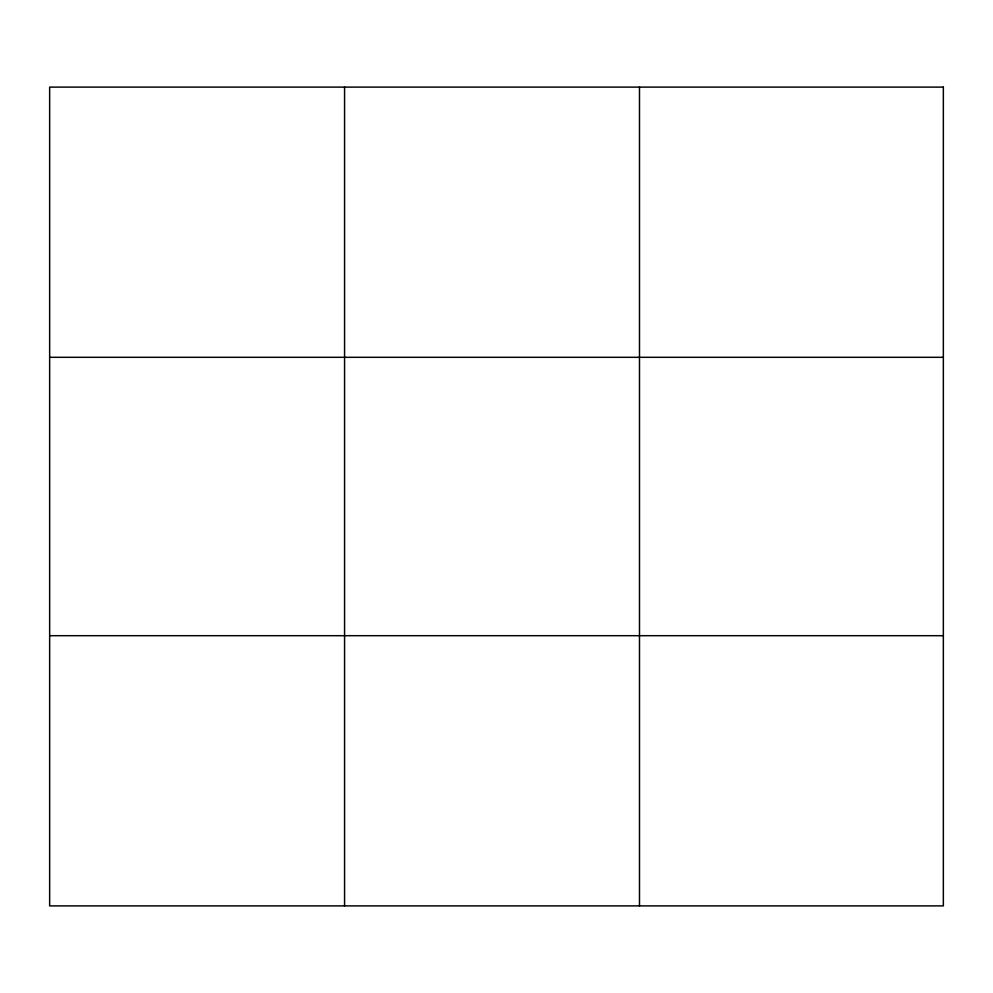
<?xml version="1.0" encoding="UTF-8"?>
<svg xmlns="http://www.w3.org/2000/svg" width="993" height="993" viewBox="0 0 993 993"><rect width="100%" height="100%" fill="white"/><g stroke="black" fill="none" stroke-linecap="round" stroke-linejoin="round"><path stroke-width="1.49" d="M344.571 905.889L344.571 87.111M639.492 905.889L639.492 87.111M49.65 357.306L943.35 357.306M49.65 635.694L943.35 635.694M943.35 87.111L943.35 905.889L49.65 905.889L49.65 87.111L943.35 87.111"/></g></svg>
